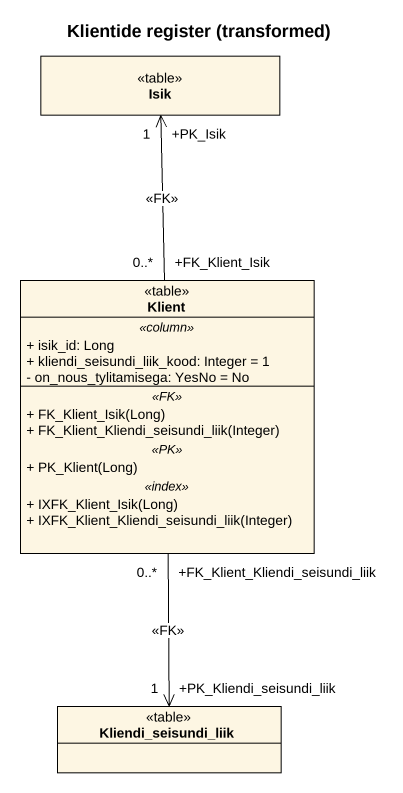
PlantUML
@startuml
title Klientide register (transformed)
hide circle
hide empty members
skinparam classAttributeIconSize 0
class Isik <<table>>
class Klient <<table>> {
  .. <<column>> ..
  + isik_id: Long
  + kliendi_seisundi_liik_kood: Integer = 1
  - on_nous_tylitamisega: YesNo = No
  .. <<FK>> ..
  + FK_Klient_Isik(Long)
  + FK_Klient_Kliendi_seisundi_liik(Integer)
  .. <<PK>> ..
  + PK_Klient(Long)
  .. <<index>> ..
  + IXFK_Klient_Isik(Long)
  + IXFK_Klient_Kliendi_seisundi_liik(Integer)
}
class Kliendi_seisundi_liik <<table>>
Klient "+FK_Klient_Isik\n0..*" -up-> "+PK_Isik\n1" Isik : <<FK>>
Klient "+FK_Klient_Kliendi_seisundi_liik\n0..*" --> "+PK_Kliendi_seisundi_liik\n1" Kliendi_seisundi_liik : <<FK>>
@enduml
